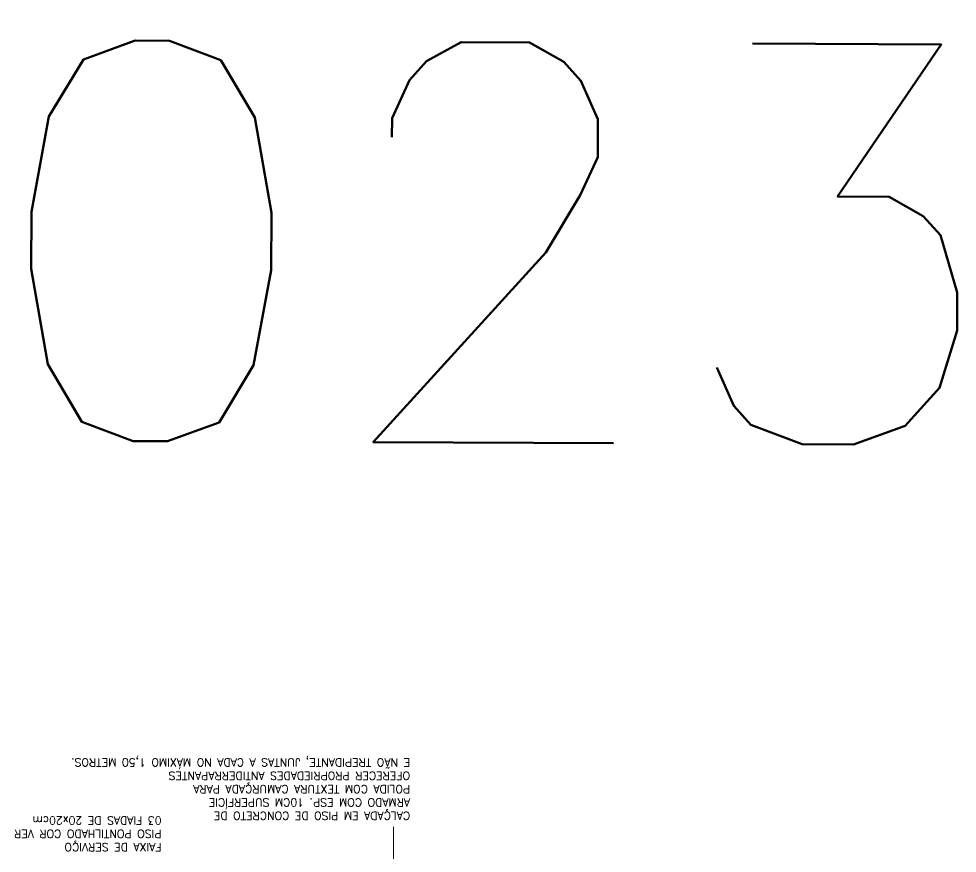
# Model space of a CAD drawing. Extents: x -1057 to 3416, y -340 to 4111.
# Drawn here: x 419.61 to 443.05, y -252.98 to -232.14 of the extents above; entities that cross this region are included whole.
import ezdxf

# ---------------------------------------------------------------- set-up
doc = ezdxf.new("R2010")
doc.units = 0
doc.header["$LTSCALE"] = 50
doc.linetypes.add('CONTINU', pattern=[0])
doc.linetypes.add('DGN Style 1', pattern=[0.003115, 5.18318e-06, -0.00311])
doc.layers.add('0.1', color=8, linetype='Continuous', lineweight=13)
doc.layers.add('Margem A3', color=8, linetype='DGN Style 1', lineweight=0)
doc.styles.add('60x100', font='romans.shx', dxfattribs={"height": 0.2})
doc.styles.get("Standard").update_dxf_attribs({"font": 'romans.shx'})

msp = doc.modelspace()

# ---------------------------------------------------------------- linework, layer by layer
at = {"layer": '0.1', "color": 7}
msp.add_lwpolyline([(428.958, -256.541), (428.969, -252.322)], dxfattribs=at)

# ---------------------------------------------------------------- texts
at = {"layer": '0.1', "color": 7, "char_height": 0.2, "attachment_point": 1, "rotation": 180, "style": '60x100'}
for s, insert in [('CALÇADA EM PISO DE CONCRETO DE \\PARMADO COM ESP. 10CM SUPERFÍCIE \\PPOLIDA COM TEXTURA CAMURÇADA PARA\\POFERECER PROPRIEDADES ANTIDERRAPANTES\\PE NÃO TREPIDANTE, JUNTAS A CADA NO MÁXIMO 1,50 METROS.', (429.383, -252.148)), ('FAIXA DE SERVIÇO\\PPISO PONTILHADO COR VERMELHA \\P03 FIADAS DE 20x20cm', (423.173, -252.933))]:
    msp.add_mtext(s, dxfattribs=dict(at, insert=insert))
at = {"layer": 'Margem A3', "color": 7, "linetype": 'CONTINU', "lineweight": -2}
msp.add_text('backup 19 12 2023', height=10, rotation=359.7233, dxfattribs=at).set_placement((307.609, -242.133))

doc.saveas('drawing.dxf')
